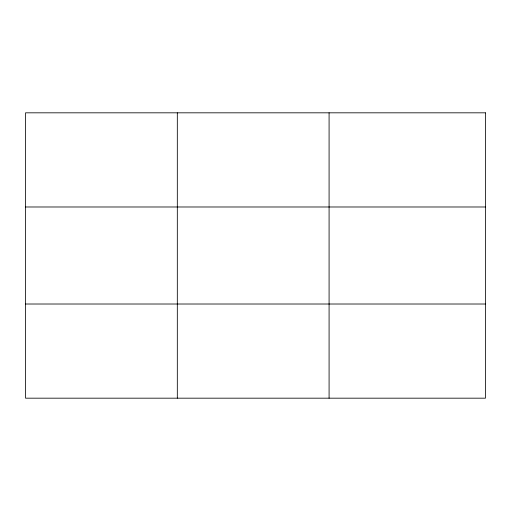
<?xml version="1.0" encoding="UTF-8"?>
<svg xmlns="http://www.w3.org/2000/svg" width="511" height="511" viewBox="0 0 511 511"><rect width="100%" height="100%" fill="white"/><g stroke="black" fill="none" stroke-linecap="round" stroke-linejoin="round"><path stroke-width="0.77" d="M177.317 398.178L177.317 112.822M329.084 398.178L329.084 112.822M25.55 206.987L485.45 206.987M25.55 304.013L485.45 304.013M485.45 112.822L485.45 398.178L25.55 398.178L25.55 112.822L485.45 112.822"/></g></svg>
